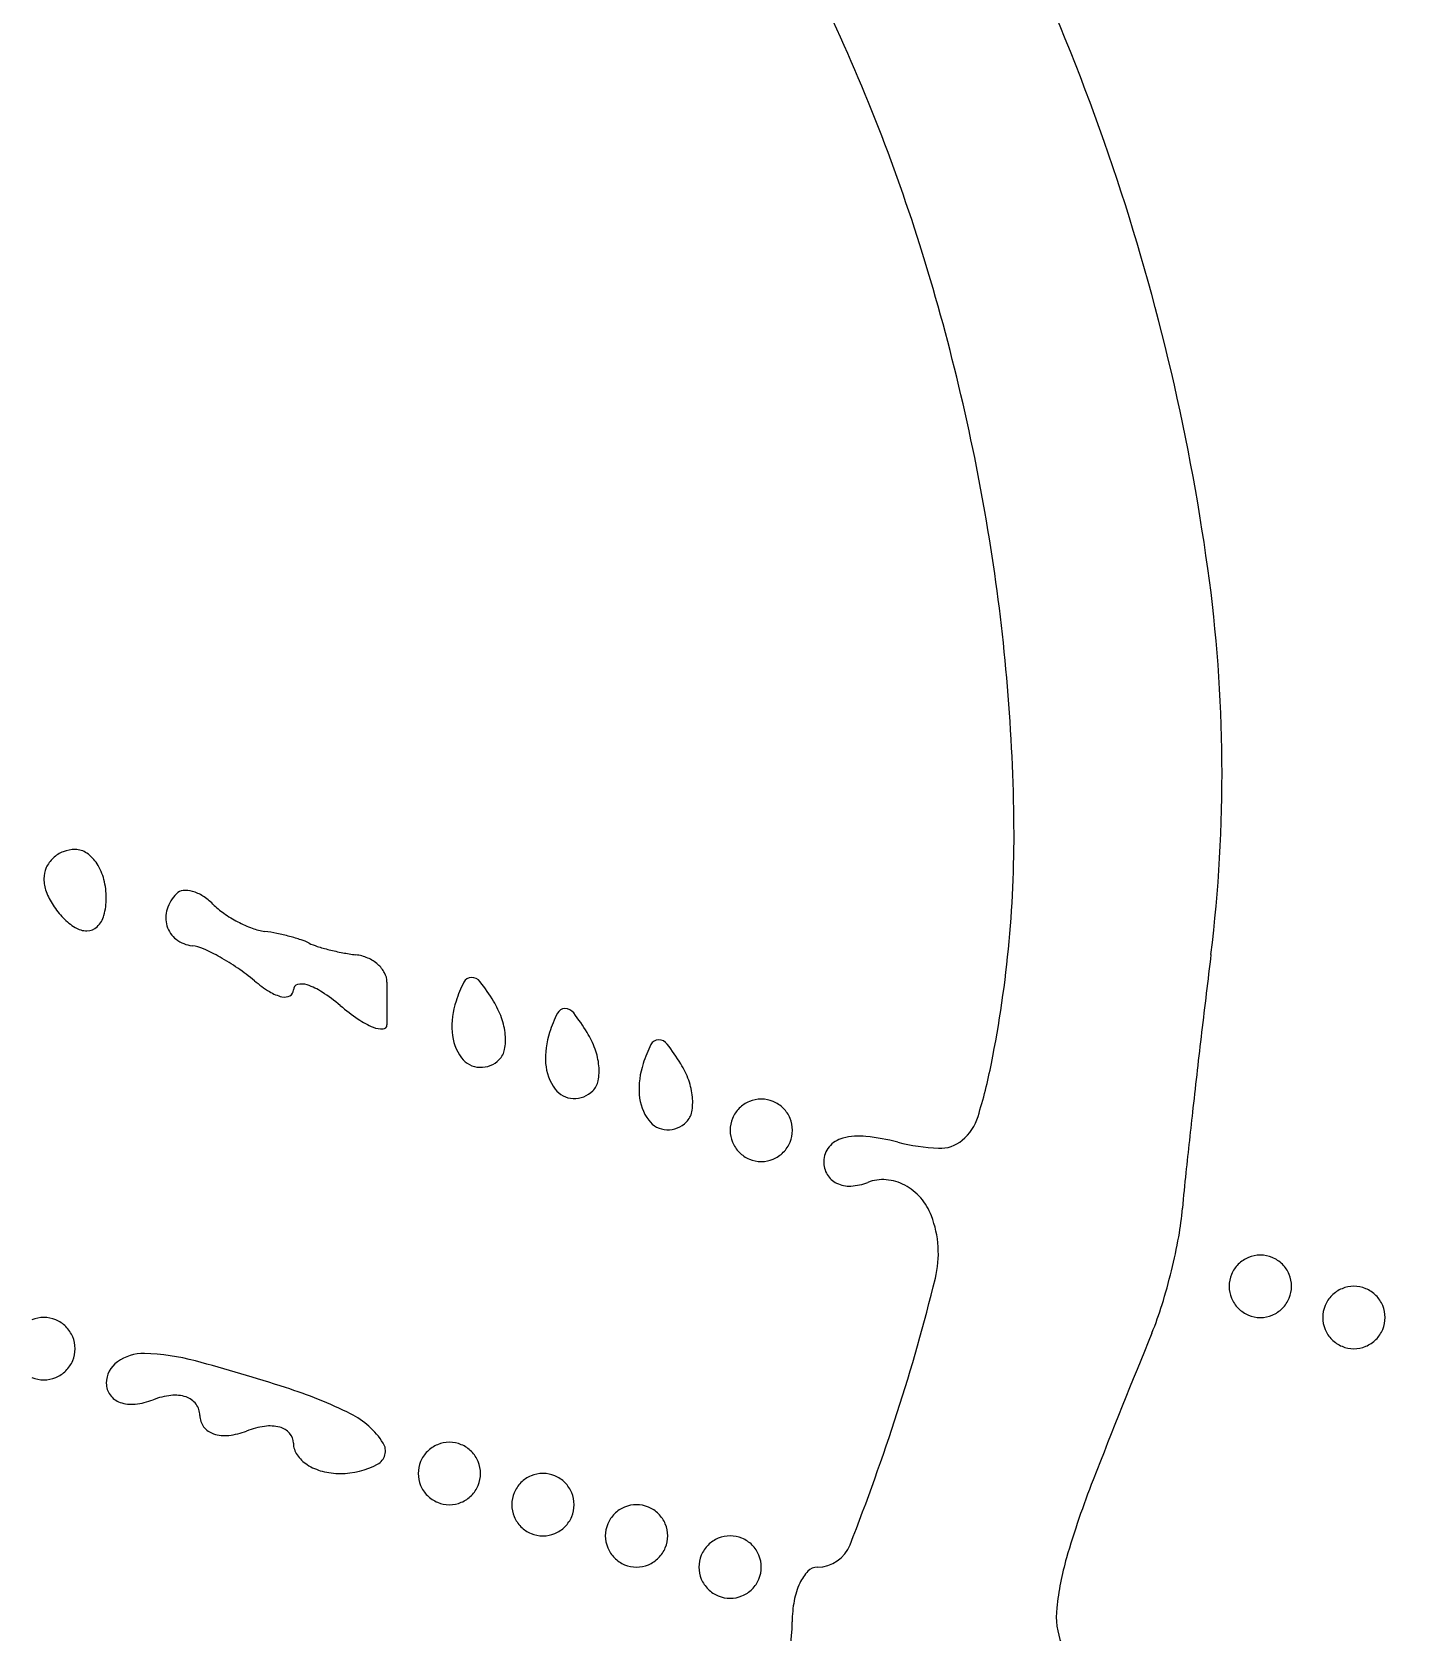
# Model space of a CAD drawing. Header units: metres. Extents: x -22 to 82, y -7 to 32.
# Drawn here: x 10.3734 to 10.4659, y 27.8748 to 27.9833 of the extents above; entities that cross this region are included whole.
import ezdxf

# ---------------------------------------------------------------- set-up
doc = ezdxf.new("R2010")
doc.units = ezdxf.units.M
doc.header["$LTSCALE"] = 2
doc.header["$MEASUREMENT"] = 0
doc.layers.add('ZSILUETAEDIFICIO', color=253, linetype='CONTINUOUS')
doc.layers.add('ZVEREDA', color=253, linetype='CONTINUOUS')

msp = doc.modelspace()

# ---------------------------------------------------------------- hatches: boundary and pattern name
at = {"layer": 'ZVEREDA'}
h = msp.add_hatch(dxfattribs=at)
h.set_pattern_fill('AR-SAND', color=256, scale=0.08)
h.set_pattern_definition([(37.50000000000001, (100.3217642182751, 117.4581959786875), (-0.0050394686487687, 0.1541459015210527), [0, -0.1216, 0, -0.136, 0, -0.13]), (7.499999999999999, (100.3217642182751, 117.4581959786875), (0.1415821364214182, 0.2257716852183792), [0, -0.0656, 0, -0.1096, 0, -0.042]), (327.5, (100.2233642182753, 117.4581959786875), (0.2491313489401196, 0.0004527242829572), [0, -0.04, 0, -0.144, 0, -0.188]), (317.5, (100.2233642182753, 117.4581959786875), (0.2404901283657835, 0.0702140451947399), [0, -0.02, 0, -0.0944, 0, -0.108])])
h.paths.add_polyline_path([(31.4583351261974, 30.10001185127862), (-5.580466054143699, 30.14202237673669), (-5.496152509190097, 24.7095630808688), (0.5053741138006274, 24.71459050236479), (0.5053741138006274, 23.02514520136083), (2.905374113800207, 23.02514520136083), (2.905811148500817, 24.71459050236479), (7.70575982083821, 24.71459050236479), (7.70575982083821, 23.02524487001511), (10.1053227861378, 23.02524487001511), (10.1057598208379, 24.71459050236479), (12.50561829493628, 24.71459050236479), (14.90575982083172, 24.71459050236479), (14.90575982083172, 23.02514520136083), (17.30547676903481, 23.02514520136083), (17.30591380373539, 24.71459050236479), (22.10547676902863, 24.63459050236452), (22.10547676902863, 23.02461800278962), (24.5050398048495, 23.02461800278962), (24.5050398048495, 24.63406330379348), (31.4583221007949, 24.61459050236454), (29.30561829493013, 24.61459050236454), (29.30561829493013, 20.61092766967829), (30.50572014345363, 20.61326742045304), (30.50572014345363, 24.61459050236454), (31.4583221007949, 24.61459050236454)])
h.paths.add_polyline_path([(3.274978631708791, 29.84745587849517), (21.85115500656482, 29.84745587849517), (21.85115500656482, 26.26298918530352), (3.274978631708791, 26.26298918530352)], flags=16)
edge = h.paths.add_edge_path(flags=0)
edge.add_line((4.190763625501631, 28.45334721717251), (4.191796270515823, 28.45334721717251))
edge.add_arc((4.030850849770815, 28.47872758158093), 0.1629343160792154, 351.0385129392877, 357.3660182868147)
edge.add_arc((4.112611057247875, 28.47496619707363), 0.0810876329450389, 344.53720768220717, 357.3660765305271, ccw=False)
edge = h.paths.add_edge_path(flags=0)
edge.add_arc((4.129473601766023, 28.48361260777853), 0.0424070857397566, 8.446156974039805, 17.04280200703507)
edge.add_arc((4.048520085864993, 28.46875624364435), 0.1245244297232045, 3.3254775150875844, 12.657113459455672, ccw=False)
edge.add_arc((4.009668740244905, 28.46649875537224), 0.1634413066505545, 3.325477516473139, 5.867953198212037)
edge.add_arc((4.024461425057098, 28.46801930679646), 0.148570677863494, 5.867861931155238, 8.446156969658695)
edge = h.paths.add_edge_path(flags=0)
edge.add_arc((4.187625943115307, 27.71049756740979), 0.005506773619038, 0, 44.649192788606285, ccw=False)
edge.add_line((4.193132716734738, 27.71049756740979), (4.193170576032799, 27.71059180186387))
edge.add_arc((4.083131412969806, 27.72142825678299), 0.110571452748189, 354.3757511834748, 357.7808422671732)
edge.add_arc((4.083495542828814, 27.72707965905653), 0.1105714527485412, 354.8460124112327, 363.6003750095574)
edge.add_arc((4.265141154600997, 27.71569919341579), 0.0736096129205384, 165.585485692761, 181.0365879312016)
edge = h.paths.add_edge_path(flags=0)
edge.add_ellipse((4.155844521799992, 27.55226263330349), major_axis=(-0.004886144824328529, 0.5517489951021792), ratio=0.0764573230342362, start_angle=264.41174822548277, end_angle=281.9145976805995, ccw=False)
edge.add_arc((-177.0033036909715, 27.24610176780652), 181.2017851309283, -3.410605131648481e-12, 0.07993633669821065, ccw=False)
edge.add_line((4.198481439956822, 27.24610176779618), (4.210484766247419, 27.6590139235833))
edge.add_ellipse((4.18687514976483, 27.77778923014426), major_axis=(0.01575538398604225, -0.1077800230216994), ratio=0.5161088083865675, start_angle=337.05526251174393, end_angle=345.80434126128097, ccw=False)
edge = h.paths.add_edge_path(flags=0)
edge.add_arc((387.0379938681306, 26.57348742740584), 383.1770730560518, 179.7962796488156, 179.8227156500893, ccw=False)
edge.add_arc((63.47661150482531, 27.72394417231078), 59.61364541384286, 179.6242268241421, 179.7962796450261, ccw=False)
edge.add_arc((107.9126775625507, 27.43250698258277), 104.0506671673548, 179.4892207827528, 179.6242268252662, ccw=False)
edge.add_arc((4.908773407262004, 28.32581589378475), 1.043191389333353, 173.5744382351789, 178.1175676432889, ccw=False)
edge.add_arc((3.941956756071903, 28.43638332363668), 0.0700943375474026, 136.9440126095541, 174.9430767679891, ccw=False)
edge.add_arc((3.939591411760631, 28.44492007257332), 0.0627084935053294, 98.57263522089539, 141.1716653543758, ccw=False)
edge.add_arc((3.971787529488921, 28.27408536092594), 0.2365196678389941, 91.78341864015289, 100.1162303726033, ccw=False)
edge.add_arc((4.161354391850892, 22.18584956753244), 6.327705978506592, 91.01273401402932, 91.78341864030182, ccw=False)
edge.add_line((4.049514576590127, 28.51256710557305), (4.169165289891879, 28.51468221717266))
edge.add_line((4.169165289891879, 28.51468221717232), (4.179750299263304, 28.53043944484654))
edge.add_arc((4.190827730734469, 28.52494372944767), 0.0123657743692955, 51.76101418273163, 153.6131534045893, ccw=False)
edge.add_line((4.198481439891822, 28.53465625290397), (4.198481439891822, 28.53636044799151))
edge.add_arc((4.193339192636984, 28.51586697619842), 0.0211287740527576, 75.9140893002533, 183.0668013861589)
edge.add_line((4.172240678425823, 28.51473658199643), (4.049514576590127, 28.51256710557305))
edge.add_arc((4.161354391844498, 22.18584956753244), 6.327705978506354, 91.01273401397248, 91.78341864024476)
edge.add_arc((3.971787529489319, 28.27408536092594), 0.2365196678390667, 91.78341864027549, 100.1162378328985)
edge.add_arc((3.941258338745911, 28.44519436956017), 0.0627084935053418, 100.1162378329312, 120.5228893311077)
edge.add_arc((3.942263761789718, 28.43729516592452), 0.0700943375474093, 117.9506432260986, 158.4595108276586)
edge.add_arc((4.001405707587139, 28.41591235581501), 0.1329691207264811, 159.2459526752788, 175.8968395766796)
edge.add_arc((4.909294928725814, 28.35078371074917), 1.04319138933335, 175.8968395763732, 179.4892207827571)
edge.add_arc((107.9126775622392, 27.43250698108915), 104.0506671670563, 179.4892207819287, 179.6242268244366)
edge.add_arc((63.47661150489225, 27.72394417644966), 59.6136454138861, 179.6242268281098, 179.7962796489794)
edge.add_arc((387.0379938451551, 26.57348740949783), 383.1770730331307, 179.7962796461218, 179.8227156473993)
edge.add_line((3.862755088178147, 27.75911035599103), (3.884622839891307, 27.72070371717251))
edge.add_arc((3.929255688633731, 27.74845655913333), 0.0525576961415898, 211.8734753522308, 222.0820973833024)
edge.add_arc((3.940104661909288, 27.75825274944765), 0.0671749997825091, 222.0818102784924, 230.2563674642507)
edge.add_arc((3.958449832274908, 27.78343227505326), 0.0982851158739191, 231.4181484407944, 254.9741783521728)
edge.add_arc((3.959368323424485, 27.7758030788865), 0.0911999037654329, 253.1739702547738, 268.217256623099)
edge.add_arc((3.968627737210397, 41.24924821526616), 13.56460629090511, 269.9489048779313, 270.3532500274084)
edge.add_arc((4.049525169780992, 16.95504494612499), 10.72985513343538, 89.5075836061958, 89.98540653837108, ccw=False)
edge.add_arc((4.130247462298712, 27.54011210430104), 0.1448483138350315, 64.17034698782749, 85.44946313993978, ccw=False)
edge.add_arc((4.191746138397974, 27.66642980881176), 0.0043674083606586, 1.4282544963651844, 68.34992075025048, ccw=False)
edge.add_arc((4.197384248272812, 27.67701561994579), 0.0105538936861254, 212.0429010611537, 263.0773218994982, ccw=False)
edge.add_arc((4.200612712082403, 27.70999352945552), 0.0404527841329601, 231.8085000024286, 252.4850053579366, ccw=False)
edge.add_arc((4.161788889977004, 27.66257060467501), 0.0208577567284913, 48.53142696656482, 82.63062587060486)
edge.add_arc((4.11933816690663, 27.13308106570912), 0.5520225538390414, 85.31102351279071, 89.99478211468639)
edge.add_arc((4.118411279294634, 16.9552485283175), 10.72985513343608, 89.99478211606726, 90.35325002811415)
edge.add_arc((4.073781246147718, 41.2494889468843), 13.56460629090747, 269.50474175352076, 269.9090879921701, ccw=False)
edge.add_arc((3.956613111675125, 27.77658927219733), 0.0911999037654514, 239.2648217281377, 269.94890487625094, ccw=False)
edge.add_arc((3.940104661909288, 27.75825274944765), 0.0671749997825307, 215.766892496466, 243.3781184107606, ccw=False)
edge.add_line((3.885598753388649, 27.71898970661965), (3.862755088177721, 27.75911035598011))
edge = h.paths.add_edge_path(flags=0)
edge.add_arc((3.982208672812931, 27.77710128656037), 0.0039699795081061, 57.093542815945284, 128.0095147918335, ccw=False)
edge.add_arc((3.983777369758798, 27.77691396217733), 0.0035691351575788, -36.39606693346491, 80.51639118771561, ccw=False)
edge.add_arc((3.985008823383225, 27.77555727172944), 0.0018093348073117, 293.7971605359992, 335.12409378026587, ccw=False)
edge.add_arc((3.984854518882713, 27.77590723729099), 0.002191808038586, 257.1681723130867, 293.7964911424778, ccw=False)
edge.add_arc((3.98554989726631, 27.77896024180501), 0.0053230039216045, 238.282669802615, 257.1684968903267, ccw=False)
edge.add_arc((3.980302814458611, 27.77683864407101), 0.0034331700992157, 99.02971341141892, 315.4979837284754, ccw=False)
edge = h.paths.add_edge_path(flags=0)
edge.add_arc((4.003867887505493, 27.77651366478631), 0.0041965817445002, 179.5419055987072, 270.4580944011244)
edge.add_arc((4.003949051078308, 27.77651352882827), 0.0041965817444636, 269.3499522369119, 383.1232100615633)
edge.add_arc((4.003864094692489, 27.77672872215237), 0.0041965817444639, 19.96411019100292, 182.4788541983977)
edge = h.paths.add_edge_path(flags=0)
edge.add_arc((3.979353550216473, 28.42993420992462), 0.0009651872828333, 125.0907544769644, 237.6009057839097)
edge.add_arc((3.995965221876986, 28.40704187017155), 0.0279429480104366, 127.8062335931203, 268.779035296377)
edge.add_line((3.995369806797299, 28.37910526650563), (4.002718144077988, 28.38645734180113))
edge.add_arc((4.10007393273122, 28.38764962442366), 0.0973630891154655, 166.3647067637932, 180.7016464897838, ccw=False)
edge.add_arc((3.991574634341134, 28.42003595056144), 0.0167827455633406, 325.7976337708378, 488.477492724186)
edge.add_arc((3.995342312636922, 28.45231582363164), 0.0238394652163404, 233.4109544616884, 272.5958997522416)
edge.add_arc((3.987035091752404, 28.42505208948006), 0.0100004255996245, 20.17316381762081, 145.4473270086913)

# ---------------------------------------------------------------- linework, layer by layer
at = {"layer": 'ZSILUETAEDIFICIO'}
for p, q in [((10.39744927910962, 27.91889281625413), (10.39744927910962, 27.91738581625401)), ((10.39744927910962, 27.91738581625401), (10.39744927910962, 27.91599009125412))]:
    msp.add_line(p, q, dxfattribs=at)
for centre, radius, start, end in [((10.297635585129, 27.92368788538852), 0.1573483042162221, 19.03447478122716, 29.87110751073903), ((10.3132324497208, 27.93091768545833), 0.1261899376550193, 17.22345773874898, 25.99299254494976), ((10.30543029818074, 27.92637713437927), 0.1491027228730043, 7.918855233729589, 19.03445050332146), ((10.29850237435241, 27.9263515455828), 0.1416115054641343, 9.180298053209322, 17.22338448209734), ((10.309382965266, 27.92810999381004), 0.1305897361508315, 0.8396469911963911, 9.180290943232874), ((10.35330231141893, 27.93303596523498), 0.1007698181408572, 353.0100262638651, 7.918865370597035), ((10.3609333150045, 27.92886558517449), 0.0790338492273401, 348.6900631899846, 0.8395837166175993), ((10.37626256971882, 27.92574857454167), 0.0021261077025496, 111.2524087346272, 133.258983027496), ((10.37629928275848, 27.92565411961783), 0.0022274466362353, 90.00009385910867, 111.2518563223035), ((10.37629926572549, 27.9264730468438), 0.0014085194102972, 55.06230589542719, 89.99945556033833), ((10.37564339821, 27.92553415236478), 0.0025538076012183, 32.67718258730369, 55.06291385041374), ((10.37604584660562, 27.92589136721631), 0.00186156749639, 155.9256452965104, 179.9992601612457), ((10.37618786781132, 27.92582796225417), 0.002017099519845, 133.2590256363973, 155.926888085241), ((10.37473184910573, 27.92494942801733), 0.0036367777446926, 14.25623243968118, 32.67761652191524), ((10.37663486167301, 27.92589136183733), 0.0024505825637348, 179.9993122237207, 200.4889795480357), ((10.37329441467338, 27.92458428641186), 0.0051198644361743, 359.9994946448311, 14.25529225255612), ((10.37893616902579, 27.92675134248043), 0.0049073247637343, 200.48965285169, 212.6773391627189), ((10.3739446579996, 27.92458421433537), 0.0044696211099009, 344.8692390231325, 0.0003450699405677731), ((10.38498817968113, 27.92307015853027), 0.0025670156132789, 134.999887118487, 162.6411543770526), ((10.3836998666354, 27.92435849760938), 0.0007450474232275, 95.33607304632946, 135.0010267181463), ((10.38379008937699, 27.92339223671917), 0.0017155113590124, 74.05451666745547, 95.33513549352473), ((10.3835309681424, 27.92248535305527), 0.0026586877974408, 57.27104106485528, 74.05430697821151), ((10.38278526452149, 27.92132504682587), 0.0040379573271557, 45.00004856244603, 57.27137727470035), ((10.37935070794472, 27.92701729876177), 0.0053998440594547, 212.6778615696444, 224.3633974078432), ((10.37854741492382, 27.92623161556668), 0.0042761992049179, 224.3629643092065, 238.2824491869551), ((10.37665186037998, 27.92385220798701), 0.0016651999535676, 313.2583640949034, 344.8688271788246), ((10.3843932896304, 27.92325613571762), 0.0019437326228741, 162.6416917927925, 196.6836112595209), ((10.38953849295083, 27.92807836901477), 0.0055126162057254, 225.0006535017905, 235.1662741796183), ((10.39144081633893, 27.93081172710896), 0.0088427934872781, 235.1651949417531, 242.3001096626941), ((10.3771029239235, 27.92389438078277), 0.0015286146866616, 238.2823266579768, 269.9739568723974), ((10.37710268406613, 27.92337310378417), 0.0010073376327418, 269.9741227873038, 313.2585461221195), ((10.38424968699724, 27.92321306598961), 0.0017938102538698, 196.682643119769, 232.4383600625078), ((10.39127757361101, 27.93050082182754), 0.0084916378493815, 242.3001966750096, 249.5303579614034), ((10.3897054513115, 27.9262893484925), 0.0039962984662005, 249.5311612357874, 262.2352751831336), ((10.38749268356761, 27.91006156268929), 0.0123816554098822, 78.38597888312295, 82.23520573836517), ((10.38681215763901, 27.90675075532397), 0.015761679218379, 75.17370796929772, 78.38572823103001), ((10.38447409242031, 27.92350489956902), 0.0021619469562264, 232.4388976174176, 263.53136780364), ((10.38392928586583, 27.91869973268479), 0.0026740062040224, 65.99643632504221, 83.53154625894629), ((10.37954980709512, 27.90886515521885), 0.0134396342968482, 60.69755160677258, 65.996008665887), ((10.38720735205541, 27.90824393328603), 0.0142170889651007, 71.90832006341485, 75.17350019154644), ((10.39039651696589, 27.91800615706126), 0.0039471432080081, 63.4342016702547, 71.90759304110941), ((10.39380539871379, 27.92482379848553), 0.0036752389238444, 243.4349001801568, 252.6886368787588), ((10.39713582938913, 27.93550865851563), 0.0148671110791847, 252.6881122419736, 255.96337437426), ((10.39757490043598, 27.93726639994503), 0.0166788611165121, 255.9646300112902, 259.1908568231307), ((10.3784351694255, 27.90687868293145), 0.0157174598495799, 55.52535317897839, 60.69828342714221), ((10.39706707180699, 27.93460497386837), 0.0139694186332356, 259.1896251464821, 262.8745721054511), ((10.39496573018982, 27.91779509525082), 0.0029712913793254, 66.66707564356918, 82.87487517551327), ((10.3951081279308, 27.91812518354533), 0.0026117981268285, 48.81421832471582, 66.66736457903625), ((10.3954342941349, 27.91849793666984), 0.0021164908642295, 28.82865141128753, 48.814399000702), ((11.53605909023213, 27.78802065014185), 1.090843810280789, 173.0099672833679, 173.2893413658887), ((10.37853060142632, 27.90701811985701), 0.015548492819746, 50.3093346127846, 55.52441289929111), ((10.39438492772862, 27.92612107686398), 0.0092765475409863, 230.3093226552496, 238.0536798236943), ((10.39615170716272, 27.91889283759667), 0.0012975719470392, 359.9990576004908, 28.82739524513719), ((10.41190538056961, 27.91434033166894), 0.0103049186276912, 153.7874342798066, 161.5654427454554), ((10.40316983589599, 27.91864111084431), 0.0005680586486596, 89.80652394884726, 153.7854764061114), ((10.40316924430431, 27.91845771663577), 0.0007514538095941, 37.30022299939494, 89.8086355929815), ((10.39065684231423, 27.90892591750128), 0.0164808974838084, 31.71748744880119, 37.29974237628504), ((10.39097142873672, 27.92064709176918), 0.0028254632785975, 238.0554059342281, 256.8301449714825), ((10.3905029125024, 27.91864464279098), 0.0007689348041877, 256.827056709784, 298.3083516829821), ((10.39065402395025, 27.91836406829663), 0.0004502551591987, 298.3100446386649, 359.999740088483), ((10.39147770531798, 27.9183640740905), 0.0003734262084775, 104.5242096746785, 180.0012023649342), ((10.39167247887349, 27.91761213463025), 0.0011501820835901, 71.56475054223671, 104.5227522864809), ((10.39064710186969, 27.91453587095384), 0.0043928347331386, 56.71738667820762, 71.56551964650903), ((10.38561291789321, 27.90686733470761), 0.01356613601765, 50.30960489443273, 56.71658283782207), ((10.40475688826592, 27.92993427055995), 0.0164101067629858, 230.3097056458545, 235.641605446247), ((10.4073065499353, 27.91587320043232), 0.0054573491494993, 161.5650457351034, 183.9407888002656), ((10.39961235176523, 27.91446067219897), 0.005953093387823002, 19.73664811936323, 31.7179569451129), ((10.41825038056942, 27.91222533167218), 0.0103049186262532, 153.7874342956889, 161.5654427614531), ((10.40951483589581, 27.91652611084402), 0.00056805864876, 89.80652394892543, 153.7854763855318), ((10.40951424430412, 27.91634271663577), 0.0007514538095941, 37.30022299939494, 89.8086355929815), ((10.39700184231398, 27.90681091750128), 0.0164808974838084, 31.71748744880119, 37.29974237628504), ((10.3986799039487, 27.92104526187046), 0.0056423672661905, 235.6418512000817, 247.4636212274257), ((10.39712612541032, 27.91730084844636), 0.0015883742177388, 247.4638091390338, 272.0250940980766), ((10.39717247809381, 27.91599009458201), 0.0002768010158634, 272.0239844583316, 359.9993111613107), ((10.40072179840783, 27.91485876200113), 0.004774387597189, 5.599465419901252, 19.7360878761431), ((10.4051537397979, 27.91572486626626), 0.0032994347603039, 183.9402601701223, 216.5506968275763), ((10.40201097960448, 27.91498516866579), 0.0034790240180025, 349.0558067595746, 5.599244364186426), ((10.41365154993562, 27.91375820043237), 0.0054573491495149, 161.5650457351034, 183.9407888026423), ((10.40595735176498, 27.91234567219897), 0.005953093387823002, 19.73664811936323, 31.7179569451129), ((10.4245953805696, 27.91011033166893), 0.0103049186276912, 153.7874342798066, 161.5654427454554), ((10.4158598358961, 27.9144111108443), 0.0005680586486596, 89.80652394884726, 153.7854764061114), ((10.4158592443039, 27.91422771663576), 0.0007514538095956, 37.30022297837961, 89.80863555830196), ((10.40334684231422, 27.90469591750127), 0.0164808974838084, 31.71748744880119, 37.29974237628504), ((11.41547390224312, 27.80220932067664), 0.9694267359720328, 173.2893662693369, 173.5946380020343), ((10.40378523166714, 27.91471038924334), 0.0015959154232092, 216.5518752678362, 267.9539846227062), ((10.40379246594398, 27.91491194560729), 0.0017976015691837, 267.952911247774, 314.9996351639292), ((10.40412874924164, 27.91457566246351), 0.0013220252777067, 314.9994992029593, 349.0555408580739), ((10.41149873979819, 27.91360986626552), 0.003299434760263, 183.9402601622479, 216.5506968133659), ((10.40706679840812, 27.91274376199937), 0.0047743875973752, 5.599465441617551, 19.73608789853724), ((10.40835597960429, 27.9128701686675), 0.0034790240182776, 349.0558067301541, 5.599244333634435), ((10.41999654993492, 27.91164320043237), 0.0054573491490456, 161.5650457335961, 183.9407888005921), ((10.41230235176522, 27.91023067219896), 0.005953093387823002, 19.73664811936323, 31.7179569451129), ((10.40252114168541, 27.92054818209232), 0.0366224530936575, 342.9117231124819, 348.6898092519563), ((10.4101302316669, 27.91259538924334), 0.0015959154232092, 216.5518752678362, 267.9539846227062), ((10.41013746594331, 27.91279694560728), 0.0017976015693444, 267.9529112622438, 314.9996351793038), ((10.4104737492419, 27.91246066246379), 0.0013220252773034, 314.9994991890309, 349.0555408446589), ((10.41784373979789, 27.91149486626551), 0.003299434760263, 183.9402601583043, 216.5506968133659), ((10.4134117984083, 27.91062876200112), 0.004774387596761, 5.599465420424793, 19.73608787799796), ((10.4147009796045, 27.91075516866579), 0.0034790240180025, 349.0558067595746, 5.599244364186426), ((10.42284122961811, 27.90883465718485), 0.0021293174230358, 135.0007884644147, 157.3767585326241), ((10.42284118817841, 27.90883461574555), 0.0021293174226753, 112.6232414641004, 134.9992115355853), ((10.42282930226449, 27.90886327538101), 0.0020982908729873, 90.0006322639914, 112.6246928390549), ((10.42282925595441, 27.90886327538232), 0.0020982908719275, 67.37530714900383, 89.9993677235803), ((10.42281737004052, 27.90883461574555), 0.0021293174227384, 45.0007884644147, 67.37675853589961), ((10.42281732860124, 27.90883465718485), 0.0021293174226753, 22.6232414720938, 44.99921154424447), ((11.33423084688752, 27.81133114956651), 0.8876731929045364, 173.5947189052629, 173.8800517398176), ((10.41647523166671, 27.91048038924373), 0.0015959154236474, 216.5518752809593, 267.9539846396007), ((10.41648246594349, 27.91068194560728), 0.0017976015695052, 267.9529112622438, 314.9996351741819), ((10.41681874924123, 27.9103456624635), 0.0013220252781532, 314.9994992169153, 349.0555408618156), ((10.42281256998172, 27.90884654309895), 0.0020982908723822, 157.3753071537919, 179.9993677297945), ((10.42284598823724, 27.90884654309895), 0.0020982908723577, 0.0006322702055423879, 22.62469284620816), ((10.43426143362493, 27.91079066767094), 0.003416200367947, 309.9924298156878, 342.9122696991491), ((10.42281256998123, 27.90884658940928), 0.0020982908719379, 180.0006322764197, 202.6246928509859), ((10.42284122961811, 27.90885847532337), 0.0021293174229968, 202.6232414673759, 224.9992115355853), ((10.42281732860124, 27.90885847532337), 0.002129317422616, 315.0007884557555, 337.3767585279062), ((10.42284598823773, 27.90884658940928), 0.0020982908719275, 337.3753071490141, 359.9993677235803), ((10.4288272805577, 27.9065265800258), 0.0018445256480505, 104.5880611237488, 139.6035710966763), ((10.42946370480584, 27.90408117983594), 0.0043713849458971, 83.88183351293935, 104.5879255083631), ((10.42824922670772, 27.89275070150399), 0.0157667654257221, 75.91074698097249, 83.88195771770678), ((10.43555671280663, 27.92186598360701), 0.0142515457363645, 255.910598159353, 267.1398269635653), ((10.43496168275422, 27.90995595275297), 0.0023266601726906, 267.1396713358798, 309.9919003008803), ((10.42284118817841, 27.90885851676262), 0.0021293174227384, 225.0007884644147, 247.3767585358996), ((10.42282930226503, 27.90882985712693), 0.0020982908730643, 247.3753071471131, 269.9993677235803), ((10.4228292559539, 27.90882985712574), 0.002098290871903, 270.000632288848, 292.6246928648309), ((10.42281737004052, 27.90885851676262), 0.0021293174226753, 292.6232414641004, 314.9992115355853), ((10.42858287090013, 27.90673457632442), 0.001523591790407, 139.6039617889689, 180.0003787039792), ((10.42882713639, 27.90673456885366), 0.0017678572803559, 180.0000842511458, 210.0907546617254), ((10.42856904892071, 27.9065850213068), 0.0014695728346358, 210.0909196853504, 244.6466733242099), ((10.542404126468, 27.89623204834152), 0.0913078761165746, 173.8801704940038, 175.3973405727401), ((10.42879612068938, 27.90706424151904), 0.0019998686012333, 244.646686574369, 273.3010884937027), ((10.42869196082322, 27.90887086932537), 0.0038094965483573, 273.3004267124566, 290.9934242417505), ((10.43106420860678, 27.90268892179284), 0.0028119862795705, 85.17455177458014, 110.9940798183138), ((10.43102301675498, 27.90220206610502), 0.0033005814313607, 62.27522795267305, 85.17296617500175), ((10.43084126673352, 27.90185596138406), 0.0036915053786178, 40.77538398442614, 62.27728810674143), ((10.43051227862614, 27.90157236212804), 0.0041258574296454, 20.99299491775209, 40.7740263572199), ((10.42772055751382, 27.90050100516243), 0.0071160936260372, 346.2740882498127, 20.99380099117367), ((10.43246634373941, 27.90508269761364), 0.0189855963280603, 349.5336640480425, 355.3969513251509), ((10.41092832416481, 27.90906126852474), 0.0408880006178854, 346.2302331927994, 349.5339081775662), ((10.45666930226503, 27.89828827538247), 0.002098290871903, 90.00063228884795, 112.6246928648309), ((10.45666925595347, 27.89828827538128), 0.0020982908730643, 67.37530713564935, 89.99936771115203), ((10.41023707794491, 27.90923071067982), 0.0415997112183692, 342.9393329483455, 346.2301763348511), ((10.45668122961823, 27.89825965718484), 0.0021293174230358, 135.0007884644147, 157.3767585326241), ((10.45668118817841, 27.89825961574553), 0.0021293174226753, 112.6232414641004, 134.9992115355853), ((10.45665737004063, 27.89825961574553), 0.0021293174227384, 45.0007884644147, 67.37675853589961), ((10.4566573286013, 27.89825965718484), 0.0021293174226753, 22.6232414720938, 44.99921154424447), ((10.31062513201303, 27.92910269405985), 0.1276540348767629, 342.032047755063, 346.2737428844763), ((10.4566525699818, 27.89827154309876), 0.0020982908723822, 157.3753071480579, 179.9993677235803), ((10.45665256998132, 27.89827158940926), 0.0020982908719379, 180.0006322764197, 202.6246928509859), ((10.4566859882373, 27.89827154309876), 0.0020982908724451, 0.0006322764196846798, 22.62469285194217), ((10.45668598823772, 27.89827158940926), 0.0020982908719275, 337.3753071490141, 359.9993677235803), ((10.46301430226484, 27.89617327538213), 0.0020982908719379, 90.0006322764197, 112.6246928509962), ((10.46301425595422, 27.89617327538213), 0.0020982908719275, 67.37530714900383, 89.9993677235803), ((10.45668122961823, 27.89828347532335), 0.0021293174229968, 202.6232414673759, 224.9992115355853), ((10.4566573286013, 27.89828347532335), 0.002129317422616, 315.0007884557555, 337.3767585279062), ((10.46302622961801, 27.89614465718483), 0.002129317422616, 135.0007884557555, 157.3767585279062), ((10.4630261881787, 27.89614461574553), 0.0021293174226753, 112.6232414641004, 134.9992115355853), ((10.46300237004039, 27.89614461574553), 0.0021293174227384, 45.0007884644147, 67.37675853589961), ((10.46300232860111, 27.89614465718483), 0.0021293174226753, 22.6232414720938, 44.99921154424447), ((10.37418430226512, 27.89405827538246), 0.002098290871903, 90.00063228884795, 112.6246928648309), ((10.37418425595365, 27.89405827538127), 0.0020982908730643, 67.37530713564935, 89.99936771115203), ((10.4285030875169, 27.90362503415054), 0.0224928874364578, 337.7250429995044, 342.9394340924679), ((10.45668118817841, 27.89828351676266), 0.0021293174227384, 225.0007884644147, 247.3767585358996), ((10.45666930226463, 27.89825485712601), 0.0020982908719275, 247.3753071490038, 269.9993677235803), ((10.45666925595398, 27.89825485712714), 0.0020982908731622, 270.0006322764197, 292.6246928505159), ((10.45665737004063, 27.89828351676266), 0.0021293174226753, 292.6232414641004, 314.9992115355853), ((10.4629975699815, 27.89615654309779), 0.0020982908723822, 157.3753071203533, 179.9993676925357), ((10.46299756998201, 27.89615658941062), 0.0020982908728825, 180.0006323074643, 202.6246928805928), ((10.46303098823751, 27.89615654309898), 0.0020982908719379, 0.0006322764196846798, 22.62469285098589), ((10.46303098823699, 27.89615658940949), 0.0020982908723822, 337.3753071480579, 359.9993677235803), ((10.3741723700407, 27.89402961574552), 0.0021293174227384, 45.0007884644147, 67.37675853589961), ((10.37417232860142, 27.89402965718483), 0.0021293174226753, 22.6232414720938, 44.99921154424447), ((11.09962194776901, 27.62872148040452), 0.7027467201749571, 157.7250231066093, 158.5979773815421), ((10.46302622961801, 27.89616847532335), 0.0021293174226753, 202.6232414720938, 224.9992115442445), ((10.46300232860111, 27.89616847532335), 0.002129317422616, 315.0007884557555, 337.3767585279062), ((10.37420098823742, 27.89404154309864), 0.0020982908724451, 0.0006322764196846798, 22.62469285194217), ((10.37420098823779, 27.89404158940926), 0.0020982908719275, 337.3753071490141, 359.9993677235803), ((10.4630261881787, 27.89616851676266), 0.0021293174227384, 225.0007884644147, 247.3767585358996), ((10.46301430226532, 27.89613985712577), 0.0020982908719275, 247.3753071351691, 269.999367711152), ((10.46301425595382, 27.89613985712577), 0.002098290871903, 270.000632288848, 292.6246928648309), ((10.46300237004039, 27.89616851676266), 0.0021293174226753, 292.6232414641004, 314.9992115355853), ((10.37417232860142, 27.89405347532335), 0.002129317422616, 315.0007884557555, 337.3767585279062), ((10.38019549433122, 27.89170028412246), 0.0017812152218682, 125.3394791180301, 179.9997706008988), ((10.38092239250753, 27.89067516855476), 0.0030378945307233, 88.60774973084024, 125.339708764457), ((10.3806393248212, 27.87902897201184), 0.0146875306291425, 74.87247707969235, 88.60768361259606), ((10.34867126874292, 27.76077745232402), 0.1371839735076288, 72.21414003900479, 74.87231582205727), ((10.37418430226472, 27.89402485712594), 0.0020982908719275, 247.3753071490038, 269.9993677235803), ((10.37418425595413, 27.89402485712714), 0.0020982908731622, 270.0006322764197, 292.6246928505159), ((10.3741723700407, 27.89405351676265), 0.0021293174226753, 292.6232414641004, 314.9992115355853), ((10.3797618883998, 27.89170027764862), 0.0013476092905234, 179.99942154626, 215.9333655806346), ((10.37982029126599, 27.89174261827185), 0.0014197454331876, 215.9337624388782, 250.4928762504097), ((10.38337301506431, 27.88592136674225), 0.0049859928644133, 96.58999542172207, 110.9928107329884), ((10.38307419646048, 27.88850841488176), 0.0023817442918522, 71.56545760004227, 96.59131714863348), ((10.38338357167802, 27.88943660023517), 0.0014033573155832, 37.14990931490754, 71.56497016082822), ((10.3807292956169, 27.86071120921548), 0.0322341147488076, 63.75495636370168, 72.21415776273464), ((10.38012473221963, 27.89260192449433), 0.002331387620788, 250.4923106101859, 276.1124605863735), ((10.3798595011547, 27.89507739896646), 0.0048210304406562, 276.1140516045943, 290.9945918694429), ((10.38349222334892, 27.88951889803963), 0.0012670557608944, 0.0008236505198669469, 37.1507630297502), ((10.38602637206691, 27.88951892196843), 0.0012670929572393, 180.0002583933773, 217.1501977784441), ((10.39255457310969, 27.88469569714994), 0.005492894708231, 32.44082632237703, 63.75510798554229), ((10.27546627261489, 27.94050398605179), 0.1646152963924795, 338.7153398404737, 342.0323046730629), ((10.38613498654078, 27.88960120727211), 0.001403357314809, 217.1499092965326, 251.5649701490753), ((10.386145444226, 27.89311645326785), 0.0049860166380135, 276.5911082392839, 290.9939235506416), ((10.3899479417785, 27.88320729343155), 0.0056276743458065, 98.1868181743528, 110.9932884490709), ((10.38951558231449, 27.88621271405816), 0.002591313391089, 75.31816214997231, 98.18731023647393), ((10.38982558328621, 27.88739583522153), 0.0013682531760078, 41.8222404225117, 75.31880056312437), ((10.3864443617579, 27.89052939262649), 0.0023817442918867, 251.5654576104239, 276.5913171594918), ((10.3900874699882, 27.88763020305129), 0.0010168091212793, 359.9993352395098, 41.82093413553541), ((10.39247589548148, 27.88763019331014), 0.0013716163719983, 180.0000858900118, 214.7238299597396), ((10.3963396248935, 27.88710155764534), 0.001007944125635, 297.8811627448296, 32.44041323974692), ((10.40169118817829, 27.88556961574551), 0.0021293174226753, 112.6232414641004, 134.9992115355853), ((10.40167930226539, 27.88559827538126), 0.0020982908731273, 90.00063228884795, 112.6246928643519), ((10.40167925595389, 27.88559827538234), 0.0020982908719275, 67.37530713516908, 89.99936771115203), ((10.40166737004051, 27.88556961574551), 0.0021293174227384, 45.0007884644147, 67.37675853589961), ((10.39337114556363, 27.88825062718877), 0.0024608412831205, 214.7234913120468, 237.1478125335038), ((10.40166256998123, 27.88558154309897), 0.0020982908719275, 157.3753071490141, 179.9993677235803), ((10.40169122961763, 27.88556965718487), 0.002129317422616, 135.0007884557555, 157.3767585279062), ((10.40166732860072, 27.88556965718487), 0.0021293174229968, 22.62324146737595, 44.9992115355853), ((10.40169598823761, 27.88558154309897), 0.0020982908719379, 0.0006322764196846798, 22.62469285098589), ((10.39392875888572, 27.88911422022636), 0.0034888128539811, 237.148479677849, 255.6445492424895), ((10.39427680807583, 27.89047385925602), 0.0048922930019164, 255.6436432805836, 269.9996607606967), ((10.39427679974528, 27.89100066565402), 0.0054190993998955, 269.999781817139, 297.8811135323752), ((10.40166256998174, 27.8855815894093), 0.0020982908723577, 180.0006322702055, 202.6246928462081), ((10.40169598823724, 27.8855815894093), 0.0020982908723822, 337.3753071537919, 359.9993677297945), ((10.40803618817864, 27.88345461574551), 0.0021293174226753, 112.6232414641004, 134.9992115355853), ((10.4080243022652, 27.88348327538216), 0.0020982908721129, 90.00063228884795, 112.6246928624542), ((10.40802425595371, 27.88348327538216), 0.0020982908721548, 67.37530713754586, 89.99936771115203), ((10.40801237004032, 27.88345461574437), 0.0021293174237878, 45.00078847738501, 67.37675854767276), ((10.40169122961763, 27.88559347532333), 0.0021293174226753, 202.6232414720938, 224.9992115442445), ((10.40166732860072, 27.88559347532333), 0.0021293174230358, 315.0007884644147, 337.3767585326241), ((10.40800756998149, 27.88346654309896), 0.0020982908719275, 157.3753071490141, 179.9993677235803), ((10.40803622961829, 27.88345465718487), 0.0021293174230358, 135.0007884644147, 157.3767585326241), ((10.40801232860099, 27.88345465718595), 0.0021293174221929, 22.6232414438527, 44.99921151395584), ((10.40804098823793, 27.88346654309777), 0.0020982908719555, 0.0006323074643410529, 22.62469288441359), ((10.50316137437699, 27.86249595784176), 0.0621097544041752, 158.5978440480645, 163.7661929666416), ((10.40169118817829, 27.88559351676264), 0.0021293174227384, 225.0007884644147, 247.3767585358996), ((10.40167930226491, 27.88556485712712), 0.0020982908730643, 247.3753071494841, 269.9993677235803), ((10.40167925595441, 27.88556485712593), 0.0020982908719379, 270.0006322764197, 292.6246928509962), ((10.40166737004051, 27.88559351676264), 0.0021293174226753, 292.6232414641004, 314.9992115355853), ((10.40800756998192, 27.88346658940947), 0.0020982908724451, 180.0006322764197, 202.6246928519422), ((10.40804098823742, 27.88346658941066), 0.0020982908723822, 337.3753071146193, 359.9993676925357), ((10.4143811881784, 27.8813396157455), 0.0021293174226753, 112.6232414641004, 134.9992115355853), ((10.4143693022649, 27.88136827538125), 0.0020982908729524, 90.0006322764197, 112.6246928528869), ((10.41436925595391, 27.88136827538233), 0.0020982908719275, 67.37530713516908, 89.99936771115203), ((10.41435737004051, 27.8813396157455), 0.0021293174227384, 45.0007884644147, 67.37675853589961), ((10.40803622961829, 27.88347847532333), 0.0021293174229968, 202.6232414673759, 224.9992115355853), ((10.40803618817864, 27.88347851676264), 0.0021293174227384, 225.0007884644147, 247.3767585358996), ((10.40801237004032, 27.88347851676377), 0.0021293174238007, 292.6232414523272, 314.999211522615), ((10.40801232860099, 27.88347847532214), 0.0021293174221787, 315.0007884860442, 337.3767585561473), ((10.41435256998125, 27.88135154309896), 0.0020982908719275, 157.3753071490141, 179.9993677235803), ((10.4143812296181, 27.88133965718487), 0.0021293174230358, 135.0007884644147, 157.3767585326241), ((10.41435732860123, 27.88133965718487), 0.0021293174226753, 22.6232414720938, 44.99921154424447), ((10.4143859882376, 27.88135154309896), 0.0020982908719379, 0.0006322764196846798, 22.62469285098589), ((10.40802430226472, 27.88344985712592), 0.0020982908719275, 247.3753071490038, 269.9993677235803), ((10.40802425595413, 27.88344985712592), 0.0020982908719379, 270.0006322764197, 292.6246928509962), ((10.41435256998173, 27.88135158940929), 0.0020982908723577, 180.0006322702055, 202.6246928462081), ((10.41438598823723, 27.88135158940929), 0.0020982908723822, 337.3753071537919, 359.9993677297945), ((10.42072618817863, 27.87922461574556), 0.0021293174226753, 112.6232414641004, 134.9992115355853), ((10.4207143022652, 27.87925327538215), 0.0020982908721129, 90.00063228884795, 112.6246928624542), ((10.42071425595373, 27.87925327538215), 0.0020982908721548, 67.37530713754586, 89.99936771115203), ((10.42070237004083, 27.87922461574436), 0.0021293174236129, 45.00078848604417, 67.37675855896137), ((10.4143812296181, 27.88136347532338), 0.0021293174229968, 202.6232414673759, 224.9992115355853), ((10.4143811881784, 27.88136351676263), 0.0021293174227384, 225.0007884644147, 247.3767585358996), ((10.41435737004051, 27.88136351676263), 0.0021293174226753, 292.6232414641004, 314.9992115355853), ((10.41435732860123, 27.88136347532338), 0.002129317422616, 315.0007884557555, 337.3767585279062), ((10.42069756998151, 27.87923654309884), 0.0020982908719275, 157.3753071490141, 179.9993677235803), ((10.42072622961791, 27.87922465718486), 0.002129317422616, 135.0007884557555, 157.3767585279062), ((10.42070232860101, 27.87922465718594), 0.0021293174221929, 22.6232414438527, 44.99921151395584), ((10.42073098823741, 27.87923654309776), 0.0020982908723753, 0.0006323074643410529, 22.62469287964676), ((10.42664149011651, 27.88160987428529), 0.0023733080311359, 269.9997342680334, 338.7148734004153), ((10.46210229911023, 27.87445099604327), 0.0193456269121125, 163.7661875114148, 174.0168952766268), ((10.41436930226448, 27.88133485712711), 0.0020982908730643, 247.3753071609451, 269.9993677360086), ((10.4143692559544, 27.88133485712598), 0.0020982908719379, 270.0006322764197, 292.6246928509962), ((10.42069756998191, 27.87923658940946), 0.0020982908724451, 180.0006322764197, 202.6246928519422), ((10.42073098823701, 27.87923658941054), 0.002098290872837, 337.3753071194072, 359.9993676925357), ((10.42813927040132, 27.87689528754197), 0.0029792015415679, 136.1388243657383, 155.1068235726447), ((10.4266414728902, 27.87833468723477), 0.0009018790197362, 89.99960490311342, 136.1383883563775), ((10.42072622961791, 27.87924847532338), 0.0021293174226753, 202.6232414720938, 224.9992115442445), ((10.42072618817863, 27.87924851676263), 0.0021293174227384, 225.0007884644147, 247.3767585358996), ((10.42070237004083, 27.87924851676377), 0.0021293174234792, 292.6232414410386, 314.9992115139558), ((10.42070232860101, 27.87924847532213), 0.0021293174221787, 315.0007884860442, 337.3767585561473), ((10.4299432738533, 27.87605816430732), 0.0049679709511676, 155.1068880594906, 169.6329699408646), ((10.42071430226471, 27.87921985712597), 0.0020982908719275, 247.3753071490038, 269.9993677235803), ((10.42071425595421, 27.87921985712597), 0.0020982908719379, 270.0006322764197, 292.6246928509962), ((10.43304509296533, 27.87549075163417), 0.0081212611289403, 169.6331978671059, 179.6855934800161), ((10.41262855317271, 27.87560284141847), 0.0122955863560668, 324.0969325530636, 359.6853402293312), ((10.44810189642681, 27.87591832164281), 0.0052685419967336, 174.0168722680835, 200.9936375289528)]:
    msp.add_arc(centre, radius, start, end, dxfattribs=at)

doc.saveas('drawing.dxf')
